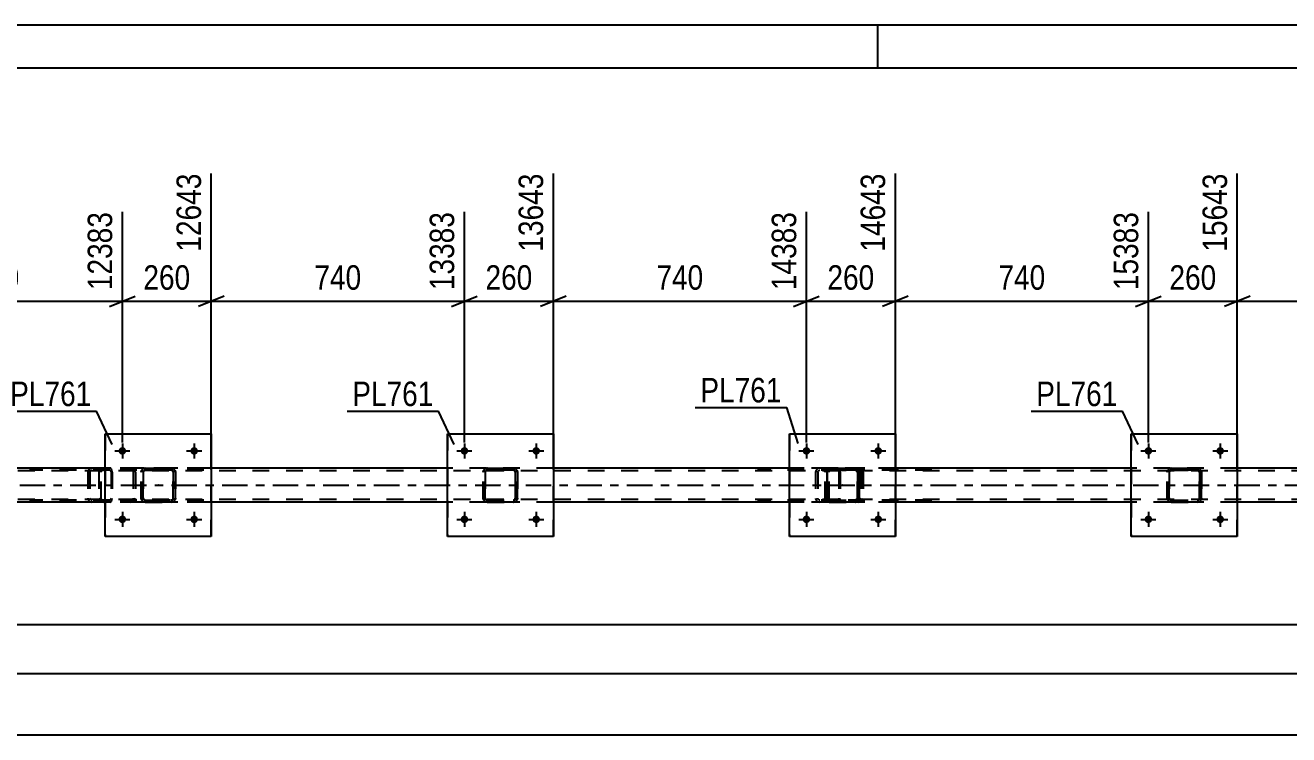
# Model space of a CAD drawing. Header units: millimetres. Extents: x 0 to 841, y 0 to 594.
# Drawn here: x 531.3 to 679.1, y 511.1 to 594 of the extents above; entities that cross this region are included whole.
import ezdxf

# ---------------------------------------------------------------- set-up
doc = ezdxf.new("R2010")
doc.units = ezdxf.units.MM
doc.linetypes.add('DXK_LINE_DOT2', pattern=[3.9198, 1.9599, -1.9599])
doc.linetypes.add('DXK_LINE_DOT3', pattern=[5.9187, 2.979, -0.9799, 0.9799, -0.9799])
doc.styles.add('Arial Narrow', font='ARIALN.TTF', dxfattribs={"height": 0.2})

# ---------------------------------------------------------------- blocks, each defined once
blk = doc.blocks.new('Unknown-318892383-1113')
at = {"color": 5, "linetype": 'Continuous'}
for p, q in [((841, 594), (0, 594)), ((631, 589), (631, 594)), ((836, 589), (5, 589))]:
    blk.add_line(p, q, dxfattribs=at)
blk = doc.blocks.new('Bolt-318892383-5893 - 5883')
at = {"linetype": 'Continuous'}
for points in [[(582.22, 536.25), (582.23, 536.34), (582.26, 536.43), (582.3, 536.51), (582.36, 536.58), (582.44, 536.63), (582.52, 536.67), (582.61, 536.69), (582.7, 536.69), (582.79, 536.67), (582.88, 536.63), (582.95, 536.58), (583.01, 536.51), (583.06, 536.43), (583.09, 536.34), (583.1, 536.25), (583.09, 536.16), (583.06, 536.07), (583.01, 535.99), (582.95, 535.92), (582.88, 535.87), (582.79, 535.83), (582.7, 535.81), (582.61, 535.81), (582.52, 535.83), (582.44, 535.87), (582.36, 535.92), (582.3, 535.99), (582.26, 536.07), (582.23, 536.16)], [(590.62, 536.25), (590.63, 536.34), (590.66, 536.43), (590.7, 536.51), (590.76, 536.58), (590.84, 536.63), (590.92, 536.67), (591.01, 536.69), (591.1, 536.69), (591.19, 536.67), (591.28, 536.63), (591.35, 536.58), (591.41, 536.51), (591.46, 536.43), (591.49, 536.34), (591.5, 536.25), (591.49, 536.16), (591.46, 536.07), (591.41, 535.99), (591.35, 535.92), (591.28, 535.87), (591.19, 535.83), (591.1, 535.81), (591.01, 535.81), (590.92, 535.83), (590.84, 535.87), (590.76, 535.92), (590.7, 535.99), (590.66, 536.07), (590.63, 536.16)]]:
    blk.add_hatch(color=1, dxfattribs=at).paths.add_polyline_path(points)
at = {"color": 1, "linetype": 'Continuous'}
for p, q in [((582.66, 537.13), (582.66, 535.37)), ((591.06, 537.13), (591.06, 535.37)), ((581.78, 536.25), (583.54, 536.25)), ((590.18, 536.25), (591.94, 536.25))]:
    blk.add_line(p, q, dxfattribs=at)
blk = doc.blocks.new('Bolt-318892383-5891 - 5883')
at = {"linetype": 'Continuous'}
for points in [[(542.21, 536.25), (542.22, 536.34), (542.25, 536.43), (542.3, 536.51), (542.36, 536.58), (542.43, 536.63), (542.52, 536.67), (542.61, 536.69), (542.7, 536.69), (542.79, 536.67), (542.87, 536.63), (542.95, 536.58), (543.01, 536.51), (543.05, 536.43), (543.08, 536.34), (543.09, 536.25), (543.08, 536.16), (543.05, 536.07), (543.01, 535.99), (542.95, 535.92), (542.87, 535.87), (542.79, 535.83), (542.7, 535.81), (542.61, 535.81), (542.52, 535.83), (542.43, 535.87), (542.36, 535.92), (542.3, 535.99), (542.25, 536.07), (542.22, 536.16)], [(550.61, 536.25), (550.62, 536.34), (550.65, 536.43), (550.7, 536.51), (550.76, 536.58), (550.83, 536.63), (550.92, 536.67), (551.01, 536.69), (551.1, 536.69), (551.19, 536.67), (551.27, 536.63), (551.35, 536.58), (551.41, 536.51), (551.45, 536.43), (551.48, 536.34), (551.49, 536.25), (551.48, 536.16), (551.45, 536.07), (551.41, 535.99), (551.35, 535.92), (551.27, 535.87), (551.19, 535.83), (551.1, 535.81), (551.01, 535.81), (550.92, 535.83), (550.83, 535.87), (550.76, 535.92), (550.7, 535.99), (550.65, 536.07), (550.62, 536.16)]]:
    blk.add_hatch(color=1, dxfattribs=at).paths.add_polyline_path(points)
at = {"color": 1, "linetype": 'Continuous'}
for p, q in [((542.65, 537.13), (542.65, 535.37)), ((551.05, 537.13), (551.05, 535.37)), ((541.77, 536.25), (543.53, 536.25)), ((550.17, 536.25), (551.93, 536.25))]:
    blk.add_line(p, q, dxfattribs=at)
blk = doc.blocks.new('Bolt-318892383-5892 - 5883')
at = {"linetype": 'Continuous'}
for points in [[(542.21, 544.25), (542.22, 544.34), (542.25, 544.43), (542.3, 544.51), (542.36, 544.58), (542.43, 544.63), (542.52, 544.67), (542.61, 544.69), (542.7, 544.69), (542.79, 544.67), (542.87, 544.63), (542.95, 544.58), (543.01, 544.51), (543.05, 544.43), (543.08, 544.34), (543.09, 544.25), (543.08, 544.16), (543.05, 544.07), (543.01, 543.99), (542.95, 543.92), (542.87, 543.87), (542.79, 543.83), (542.7, 543.81), (542.61, 543.81), (542.52, 543.83), (542.43, 543.87), (542.36, 543.92), (542.3, 543.99), (542.25, 544.07), (542.22, 544.16)], [(550.61, 544.25), (550.62, 544.34), (550.65, 544.43), (550.7, 544.51), (550.76, 544.58), (550.83, 544.63), (550.92, 544.67), (551.01, 544.69), (551.1, 544.69), (551.19, 544.67), (551.27, 544.63), (551.35, 544.58), (551.41, 544.51), (551.45, 544.43), (551.48, 544.34), (551.49, 544.25), (551.48, 544.16), (551.45, 544.07), (551.41, 543.99), (551.35, 543.92), (551.27, 543.87), (551.19, 543.83), (551.1, 543.81), (551.01, 543.81), (550.92, 543.83), (550.83, 543.87), (550.76, 543.92), (550.7, 543.99), (550.65, 544.07), (550.62, 544.16)]]:
    blk.add_hatch(color=1, dxfattribs=at).paths.add_polyline_path(points)
at = {"color": 1, "linetype": 'Continuous'}
for p, q in [((541.77, 544.25), (543.53, 544.25)), ((542.65, 545.13), (542.65, 543.37)), ((550.17, 544.25), (551.93, 544.25)), ((551.05, 545.13), (551.05, 543.37))]:
    blk.add_line(p, q, dxfattribs=at)
blk = doc.blocks.new('Bolt-318892383-5894 - 5883')
at = {"linetype": 'Continuous'}
for points in [[(582.22, 544.25), (582.23, 544.34), (582.26, 544.43), (582.3, 544.51), (582.36, 544.58), (582.44, 544.63), (582.52, 544.67), (582.61, 544.69), (582.7, 544.69), (582.79, 544.67), (582.88, 544.63), (582.95, 544.58), (583.01, 544.51), (583.06, 544.43), (583.09, 544.34), (583.1, 544.25), (583.09, 544.16), (583.06, 544.07), (583.01, 543.99), (582.95, 543.92), (582.88, 543.87), (582.79, 543.83), (582.7, 543.81), (582.61, 543.81), (582.52, 543.83), (582.44, 543.87), (582.36, 543.92), (582.3, 543.99), (582.26, 544.07), (582.23, 544.16)], [(590.62, 544.25), (590.63, 544.34), (590.66, 544.43), (590.7, 544.51), (590.76, 544.58), (590.84, 544.63), (590.92, 544.67), (591.01, 544.69), (591.1, 544.69), (591.19, 544.67), (591.28, 544.63), (591.35, 544.58), (591.41, 544.51), (591.46, 544.43), (591.49, 544.34), (591.5, 544.25), (591.49, 544.16), (591.46, 544.07), (591.41, 543.99), (591.35, 543.92), (591.28, 543.87), (591.19, 543.83), (591.1, 543.81), (591.01, 543.81), (590.92, 543.83), (590.84, 543.87), (590.76, 543.92), (590.7, 543.99), (590.66, 544.07), (590.63, 544.16)]]:
    blk.add_hatch(color=1, dxfattribs=at).paths.add_polyline_path(points)
at = {"color": 1, "linetype": 'Continuous'}
for p, q in [((581.78, 544.25), (583.54, 544.25)), ((582.66, 545.13), (582.66, 543.37)), ((590.18, 544.25), (591.94, 544.25)), ((591.06, 545.13), (591.06, 543.37))]:
    blk.add_line(p, q, dxfattribs=at)
blk = doc.blocks.new('Bolt-318892383-5895 - 5883')
at = {"linetype": 'Continuous'}
for points in [[(662.21, 536.25), (662.22, 536.34), (662.25, 536.43), (662.3, 536.51), (662.36, 536.58), (662.43, 536.63), (662.52, 536.67), (662.61, 536.69), (662.7, 536.69), (662.79, 536.67), (662.87, 536.63), (662.95, 536.58), (663.01, 536.51), (663.05, 536.43), (663.08, 536.34), (663.09, 536.25), (663.08, 536.16), (663.05, 536.07), (663.01, 535.99), (662.95, 535.92), (662.87, 535.87), (662.79, 535.83), (662.7, 535.81), (662.61, 535.81), (662.52, 535.83), (662.43, 535.87), (662.36, 535.92), (662.3, 535.99), (662.25, 536.07), (662.22, 536.16)], [(670.61, 536.25), (670.62, 536.34), (670.65, 536.43), (670.7, 536.51), (670.76, 536.58), (670.83, 536.63), (670.92, 536.67), (671.01, 536.69), (671.1, 536.69), (671.19, 536.67), (671.27, 536.63), (671.35, 536.58), (671.41, 536.51), (671.45, 536.43), (671.48, 536.34), (671.49, 536.25), (671.48, 536.16), (671.45, 536.07), (671.41, 535.99), (671.35, 535.92), (671.27, 535.87), (671.19, 535.83), (671.1, 535.81), (671.01, 535.81), (670.92, 535.83), (670.83, 535.87), (670.76, 535.92), (670.7, 535.99), (670.65, 536.07), (670.62, 536.16)]]:
    blk.add_hatch(color=1, dxfattribs=at).paths.add_polyline_path(points)
at = {"color": 1, "linetype": 'Continuous'}
for p, q in [((662.65, 537.13), (662.65, 535.37)), ((671.05, 537.13), (671.05, 535.37)), ((661.77, 536.25), (663.53, 536.25)), ((670.17, 536.25), (671.93, 536.25))]:
    blk.add_line(p, q, dxfattribs=at)
blk = doc.blocks.new('Bolt-318892383-5896 - 5883')
at = {"linetype": 'Continuous'}
for points in [[(662.21, 544.25), (662.22, 544.34), (662.25, 544.43), (662.3, 544.51), (662.36, 544.58), (662.43, 544.63), (662.52, 544.67), (662.61, 544.69), (662.7, 544.69), (662.79, 544.67), (662.87, 544.63), (662.95, 544.58), (663.01, 544.51), (663.05, 544.43), (663.08, 544.34), (663.09, 544.25), (663.08, 544.16), (663.05, 544.07), (663.01, 543.99), (662.95, 543.92), (662.87, 543.87), (662.79, 543.83), (662.7, 543.81), (662.61, 543.81), (662.52, 543.83), (662.43, 543.87), (662.36, 543.92), (662.3, 543.99), (662.25, 544.07), (662.22, 544.16)], [(670.61, 544.25), (670.62, 544.34), (670.65, 544.43), (670.7, 544.51), (670.76, 544.58), (670.83, 544.63), (670.92, 544.67), (671.01, 544.69), (671.1, 544.69), (671.19, 544.67), (671.27, 544.63), (671.35, 544.58), (671.41, 544.51), (671.45, 544.43), (671.48, 544.34), (671.49, 544.25), (671.48, 544.16), (671.45, 544.07), (671.41, 543.99), (671.35, 543.92), (671.27, 543.87), (671.19, 543.83), (671.1, 543.81), (671.01, 543.81), (670.92, 543.83), (670.83, 543.87), (670.76, 543.92), (670.7, 543.99), (670.65, 544.07), (670.62, 544.16)]]:
    blk.add_hatch(color=1, dxfattribs=at).paths.add_polyline_path(points)
at = {"color": 1, "linetype": 'Continuous'}
for p, q in [((661.77, 544.25), (663.53, 544.25)), ((662.65, 545.13), (662.65, 543.37)), ((670.17, 544.25), (671.93, 544.25)), ((671.05, 545.13), (671.05, 543.37))]:
    blk.add_line(p, q, dxfattribs=at)
blk = doc.blocks.new('Part-318892383-5904 - 5883')
at = {"color": 7, "linetype": 'DXK_LINE_DOT2'}
for p, q in [((624.85, 541.77), (624.89, 541.95)), ((624.85, 541.77), (624.86, 541.77)), ((624.85, 538.73), (624.85, 541.77)), ((624.89, 541.95), (624.86, 541.77)), ((624.86, 538.73), (624.86, 541.77)), ((625.11, 541.86), (625.09, 541.77)), ((625.1, 541.77), (625.09, 541.77)), ((625.09, 541.77), (625.09, 538.73)), ((625.1, 541.77), (625.12, 541.86)), ((625.1, 538.73), (625.1, 541.77)), ((625.16, 541.94), (625.11, 541.86)), ((625.12, 541.86), (625.17, 541.94)), ((625.15, 542.21), (625.33, 542.25)), ((625.34, 542.25), (625.15, 542.21)), ((625.24, 541.99), (625.16, 541.94)), ((625.17, 541.94), (625.25, 541.99)), ((625.33, 542.01), (625.24, 541.99)), ((625.25, 541.99), (625.34, 542.01)), ((625.34, 542.25), (625.33, 542.25)), ((625.33, 542.25), (628.37, 542.25)), ((625.33, 542.01), (625.34, 542.01)), ((628.37, 542.01), (625.33, 542.01)), ((625.34, 542.25), (628.38, 542.25)), ((625.34, 542.01), (628.38, 542.01)), ((628.37, 542.25), (628.38, 542.25)), ((628.37, 542.25), (628.56, 542.21)), ((628.38, 542.01), (628.37, 542.01)), ((628.46, 541.99), (628.37, 542.01)), ((628.56, 542.21), (628.38, 542.25)), ((628.38, 542.01), (628.47, 541.99)), ((628.46, 541.99), (628.47, 541.99)), ((628.54, 541.94), (628.46, 541.99)), ((628.47, 541.99), (628.55, 541.94)), ((628.59, 541.86), (628.54, 541.94)), ((628.55, 541.94), (628.6, 541.86)), ((628.61, 541.77), (628.59, 541.86)), ((628.6, 541.86), (628.62, 541.77)), ((628.62, 541.77), (628.61, 541.77)), ((628.61, 541.77), (628.61, 538.73)), ((628.62, 538.73), (628.62, 541.77)), ((628.82, 541.95), (628.85, 541.77)), ((628.86, 541.77), (628.82, 541.95)), ((628.86, 541.77), (628.85, 541.77)), ((628.85, 541.77), (628.85, 538.73)), ((628.86, 538.73), (628.86, 541.77)), ((624.86, 538.73), (624.85, 538.73)), ((624.89, 538.55), (624.85, 538.73)), ((624.86, 538.73), (624.89, 538.55)), ((625.09, 538.73), (625.1, 538.73)), ((625.09, 538.73), (625.11, 538.64)), ((625.12, 538.64), (625.1, 538.73)), ((625.11, 538.64), (625.16, 538.56)), ((625.17, 538.56), (625.12, 538.64)), ((625.15, 538.29), (625.15, 538.29)), ((625.33, 538.25), (625.15, 538.29)), ((625.15, 538.29), (625.34, 538.25)), ((625.16, 538.56), (625.24, 538.51)), ((625.25, 538.51), (625.17, 538.56)), ((625.24, 538.51), (625.33, 538.49)), ((625.34, 538.49), (625.25, 538.51)), ((625.34, 538.49), (625.33, 538.49)), ((625.33, 538.49), (628.37, 538.49)), ((625.34, 538.25), (625.33, 538.25)), ((625.33, 538.25), (628.37, 538.25)), ((625.34, 538.49), (628.38, 538.49)), ((625.34, 538.25), (628.38, 538.25)), ((628.37, 538.49), (628.46, 538.51)), ((628.37, 538.49), (628.38, 538.49)), ((628.56, 538.29), (628.37, 538.25)), ((628.37, 538.25), (628.38, 538.25)), ((628.47, 538.51), (628.38, 538.49)), ((628.38, 538.25), (628.56, 538.29)), ((628.46, 538.51), (628.54, 538.56)), ((628.55, 538.56), (628.47, 538.51)), ((628.54, 538.56), (628.59, 538.64)), ((628.6, 538.64), (628.55, 538.56)), ((628.59, 538.64), (628.61, 538.73)), ((628.62, 538.73), (628.6, 538.64)), ((628.61, 538.73), (628.62, 538.73)), ((628.85, 538.73), (628.82, 538.55)), ((628.82, 538.55), (628.86, 538.73)), ((628.85, 538.73), (628.86, 538.73))]:
    blk.add_line(p, q, dxfattribs=at)
at = {"color": 7, "linetype": 'DXK_LINE_DOT3'}
blk.add_line((626.86, 540.25), (626.85, 540.25), dxfattribs=at)
at = {"color": 7, "linetype": 'DXK_LINE_DOT2'}
for centre, start, end in [((625.33, 541.77), 112.5, 157.5), ((625.34, 541.77), 112.5, 157.5), ((628.37, 541.77), 22.5, 67.5), ((628.38, 541.77), 22.5, 67.5), ((625.33, 538.73), 202.5, 247.5), ((625.34, 538.73), 202.5, 247.5), ((628.37, 538.73), 292.5, 337.5), ((628.38, 538.73), 292.5, 337.5)]:
    blk.add_arc(centre, 0.48, start, end, dxfattribs=at)
blk = doc.blocks.new('Bolt-318892383-5905 - 5883')
at = {"linetype": 'Continuous'}
for points in [[(622.22, 536.25), (622.23, 536.34), (622.26, 536.43), (622.3, 536.51), (622.36, 536.58), (622.44, 536.63), (622.52, 536.67), (622.61, 536.69), (622.7, 536.69), (622.79, 536.67), (622.88, 536.63), (622.95, 536.58), (623.01, 536.51), (623.06, 536.43), (623.09, 536.34), (623.1, 536.25), (623.09, 536.16), (623.06, 536.07), (623.01, 535.99), (622.95, 535.92), (622.88, 535.87), (622.79, 535.83), (622.7, 535.81), (622.61, 535.81), (622.52, 535.83), (622.44, 535.87), (622.36, 535.92), (622.3, 535.99), (622.26, 536.07), (622.23, 536.16)], [(630.62, 536.25), (630.63, 536.34), (630.66, 536.43), (630.7, 536.51), (630.76, 536.58), (630.84, 536.63), (630.92, 536.67), (631.01, 536.69), (631.1, 536.69), (631.19, 536.67), (631.28, 536.63), (631.35, 536.58), (631.41, 536.51), (631.46, 536.43), (631.49, 536.34), (631.5, 536.25), (631.49, 536.16), (631.46, 536.07), (631.41, 535.99), (631.35, 535.92), (631.28, 535.87), (631.19, 535.83), (631.1, 535.81), (631.01, 535.81), (630.92, 535.83), (630.84, 535.87), (630.76, 535.92), (630.7, 535.99), (630.66, 536.07), (630.63, 536.16)]]:
    blk.add_hatch(color=1, dxfattribs=at).paths.add_polyline_path(points)
at = {"color": 1, "linetype": 'Continuous'}
for p, q in [((622.66, 537.13), (622.66, 535.37)), ((631.06, 537.13), (631.06, 535.37)), ((621.78, 536.25), (623.54, 536.25)), ((630.18, 536.25), (631.94, 536.25))]:
    blk.add_line(p, q, dxfattribs=at)
blk = doc.blocks.new('Bolt-318892383-5906 - 5883')
at = {"linetype": 'Continuous'}
for points in [[(622.22, 544.25), (622.23, 544.34), (622.26, 544.43), (622.3, 544.51), (622.36, 544.58), (622.44, 544.63), (622.52, 544.67), (622.61, 544.69), (622.7, 544.69), (622.79, 544.67), (622.88, 544.63), (622.95, 544.58), (623.01, 544.51), (623.06, 544.43), (623.09, 544.34), (623.1, 544.25), (623.09, 544.16), (623.06, 544.07), (623.01, 543.99), (622.95, 543.92), (622.88, 543.87), (622.79, 543.83), (622.7, 543.81), (622.61, 543.81), (622.52, 543.83), (622.44, 543.87), (622.36, 543.92), (622.3, 543.99), (622.26, 544.07), (622.23, 544.16)], [(630.62, 544.25), (630.63, 544.34), (630.66, 544.43), (630.7, 544.51), (630.76, 544.58), (630.84, 544.63), (630.92, 544.67), (631.01, 544.69), (631.1, 544.69), (631.19, 544.67), (631.28, 544.63), (631.35, 544.58), (631.41, 544.51), (631.46, 544.43), (631.49, 544.34), (631.5, 544.25), (631.49, 544.16), (631.46, 544.07), (631.41, 543.99), (631.35, 543.92), (631.28, 543.87), (631.19, 543.83), (631.1, 543.81), (631.01, 543.81), (630.92, 543.83), (630.84, 543.87), (630.76, 543.92), (630.7, 543.99), (630.66, 544.07), (630.63, 544.16)]]:
    blk.add_hatch(color=1, dxfattribs=at).paths.add_polyline_path(points)
at = {"color": 1, "linetype": 'Continuous'}
for p, q in [((621.78, 544.25), (623.54, 544.25)), ((622.66, 545.13), (622.66, 543.37)), ((630.18, 544.25), (631.94, 544.25)), ((631.06, 545.13), (631.06, 543.37))]:
    blk.add_line(p, q, dxfattribs=at)
blk = doc.blocks.new('Part-318892383-5981 - 5883')
at = {"color": 7, "linetype": 'DXK_LINE_DOT2'}
for p, q in [((625.08, 541.91), (625.05, 541.77)), ((625.05, 541.77), (625.05, 538.73)), ((625.09, 541.95), (625.08, 541.91)), ((625.31, 541.77), (625.32, 541.86)), ((625.31, 538.73), (625.31, 541.77)), ((625.32, 541.86), (625.38, 541.94)), ((625.56, 542.25), (625.37, 542.21)), ((625.38, 541.94), (625.46, 541.99)), ((625.46, 541.99), (625.56, 542.01)), ((637.34, 542.25), (625.56, 542.25)), ((637.34, 542.01), (625.56, 542.01)), ((628.99, 542.21), (628.8, 542.25)), ((628.8, 542.01), (628.89, 541.99)), ((628.89, 541.99), (628.98, 541.94)), ((628.98, 541.94), (629.03, 541.86)), ((629.03, 541.86), (629.05, 541.77)), ((629.05, 541.77), (629.05, 538.73)), ((629.28, 541.91), (629.27, 541.95)), ((629.31, 541.77), (629.28, 541.91)), ((629.31, 541.77), (629.31, 538.73)), ((625.05, 538.73), (625.09, 538.55)), ((625.32, 538.64), (625.31, 538.73)), ((625.38, 538.56), (625.32, 538.64)), ((625.37, 538.29), (625.56, 538.25)), ((625.46, 538.51), (625.38, 538.56)), ((625.56, 538.49), (625.46, 538.51)), ((637.34, 538.49), (625.56, 538.49)), ((637.34, 538.25), (625.56, 538.25)), ((628.89, 538.51), (628.8, 538.49)), ((628.8, 538.25), (628.99, 538.29)), ((628.98, 538.56), (628.89, 538.51)), ((629.03, 538.64), (628.98, 538.56)), ((629.05, 538.73), (629.03, 538.64)), ((629.27, 538.55), (629.31, 538.73))]:
    blk.add_line(p, q, dxfattribs=at)
for centre, start, end in [((625.54, 541.75), 110.7583, 155.68), ((628.82, 541.75), 24.32, 69.2417), ((625.54, 538.75), 204.32, 249.2417), ((628.82, 538.75), 290.7583, 335.68)]:
    blk.add_arc(centre, 0.496, start, end, dxfattribs=at)
blk = doc.blocks.new('Part-318892383-5941 - 5883')
at = {"color": 7, "linetype": 'DXK_LINE_DOT2'}
for p, q in [((767.59, 541.93), (92.66, 541.93)), ((553.05, 542.25), (540.65, 542.25)), ((593.06, 542.25), (580.66, 542.25)), ((633.06, 542.25), (620.66, 542.25)), ((673.05, 542.25), (660.65, 542.25)), ((767.59, 538.57), (92.66, 538.57)), ((553.05, 538.25), (540.65, 538.25)), ((593.06, 538.25), (580.66, 538.25)), ((633.06, 538.25), (620.66, 538.25)), ((673.05, 538.25), (660.65, 538.25))]:
    blk.add_line(p, q, dxfattribs=at)
at = {"color": 2, "linetype": 'Continuous'}
for p, q in [((540.65, 542.25), (513.06, 542.25)), ((580.66, 542.25), (553.05, 542.25)), ((620.66, 542.25), (593.06, 542.25)), ((660.65, 542.25), (633.06, 542.25)), ((700.65, 542.25), (673.05, 542.25)), ((540.65, 538.25), (513.06, 538.25)), ((580.66, 538.25), (553.05, 538.25)), ((620.66, 538.25), (593.06, 538.25)), ((660.65, 538.25), (633.06, 538.25)), ((700.65, 538.25), (673.05, 538.25))]:
    blk.add_line(p, q, dxfattribs=at)
at = {"color": 7, "linetype": 'DXK_LINE_DOT3'}
blk.add_line((92.66, 540.25), (767.59, 540.25), dxfattribs=at)
blk = doc.blocks.new('Part-318892383-5986 - 5883')
at = {"color": 7, "linetype": 'DXK_LINE_DOT2'}
for p, q in [((541.19, 542.25), (531.79, 542.25)), ((541.19, 542.01), (531.79, 542.01)), ((538.63, 541.91), (538.6, 541.77)), ((538.6, 541.77), (538.6, 538.73)), ((538.64, 541.95), (538.63, 541.91)), ((538.85, 541.77), (538.87, 541.86)), ((538.85, 541.77), (538.85, 538.73)), ((538.87, 541.86), (538.92, 541.94)), ((539.1, 542.25), (538.91, 542.21)), ((538.92, 541.94), (539, 541.99)), ((539, 541.99), (539.1, 542.01)), ((539.92, 542.01), (539.92, 542.25)), ((541.3, 542.21), (541.19, 542.25)), ((541.19, 542.01), (541.24, 541.99)), ((541.24, 541.99), (541.29, 541.94)), ((541.29, 541.94), (541.32, 541.86)), ((541.38, 542.11), (541.3, 542.21)), ((541.32, 541.86), (541.33, 541.77)), ((541.33, 541.77), (541.33, 538.73)), ((541.44, 541.95), (541.38, 542.11)), ((541.46, 541.77), (541.44, 541.95)), ((541.46, 541.77), (541.46, 538.73)), ((541.19, 538.49), (531.79, 538.49)), ((541.19, 538.25), (531.79, 538.25)), ((538.6, 538.73), (538.62, 538.64)), ((538.62, 538.64), (538.64, 538.55)), ((538.87, 538.64), (538.85, 538.73)), ((538.92, 538.56), (538.87, 538.64)), ((538.91, 538.29), (539.1, 538.25)), ((539, 538.51), (538.92, 538.56)), ((539.1, 538.49), (539, 538.51)), ((539.92, 538.25), (539.92, 538.49)), ((541.24, 538.51), (541.19, 538.49)), ((541.19, 538.25), (541.3, 538.29)), ((541.29, 538.56), (541.24, 538.51)), ((541.32, 538.64), (541.29, 538.56)), ((541.3, 538.29), (541.38, 538.39)), ((541.33, 538.73), (541.32, 538.64)), ((541.38, 538.39), (541.44, 538.55)), ((541.44, 538.55), (541.46, 538.73))]:
    blk.add_line(p, q, dxfattribs=at)
for centre, start, end in [((539.09, 541.75), 111.1941, 156.1506), ((539.09, 538.75), 203.8494, 248.8059)]:
    blk.add_arc(centre, 0.492, start, end, dxfattribs=at)
blk = doc.blocks.new('Part-318892383-6011 - 5883')
at = {"color": 7, "linetype": 'DXK_LINE_DOT2'}
for p, q in [((626.33, 542.25), (616.92, 542.25)), ((626.33, 542.01), (616.92, 542.01)), ((623.76, 541.91), (623.73, 541.77)), ((623.73, 541.77), (623.73, 538.73)), ((623.77, 541.95), (623.76, 541.91)), ((623.98, 541.77), (624, 541.86)), ((623.98, 541.77), (623.98, 538.73)), ((624, 541.86), (624.06, 541.94)), ((624.24, 542.25), (624.04, 542.21)), ((624.06, 541.94), (624.14, 541.99)), ((624.14, 541.99), (624.24, 542.01)), ((625.05, 542.25), (625.05, 542.01)), ((626.43, 542.21), (626.33, 542.25)), ((626.33, 542.01), (626.38, 541.99)), ((626.38, 541.99), (626.42, 541.94)), ((626.42, 541.94), (626.45, 541.86)), ((626.52, 542.11), (626.43, 542.21)), ((626.45, 541.86), (626.46, 541.77)), ((626.46, 541.77), (626.46, 538.73)), ((626.58, 541.95), (626.52, 542.11)), ((626.6, 541.77), (626.58, 541.95)), ((626.6, 541.77), (626.6, 538.73)), ((626.33, 538.49), (616.92, 538.49)), ((626.33, 538.25), (616.92, 538.25)), ((623.73, 538.73), (623.77, 538.55)), ((624, 538.64), (623.98, 538.73)), ((624.06, 538.56), (624, 538.64)), ((624.04, 538.29), (624.24, 538.25)), ((624.14, 538.51), (624.06, 538.56)), ((624.24, 538.49), (624.14, 538.51)), ((625.05, 538.25), (625.05, 538.49)), ((626.38, 538.51), (626.33, 538.49)), ((626.33, 538.25), (626.43, 538.29)), ((626.42, 538.56), (626.38, 538.51)), ((626.45, 538.64), (626.42, 538.56)), ((626.43, 538.29), (626.52, 538.39)), ((626.46, 538.73), (626.45, 538.64)), ((626.52, 538.39), (626.58, 538.55)), ((626.58, 538.55), (626.6, 538.73))]:
    blk.add_line(p, q, dxfattribs=at)
for centre, start, end in [((624.22, 541.75), 111.1941, 156.1506), ((624.22, 538.75), 203.8494, 248.8059)]:
    blk.add_arc(centre, 0.492, start, end, dxfattribs=at)
blk = doc.blocks.new('Part-318892383-6042 - 5883')
at = {"color": 2, "linetype": 'Continuous'}
for p, q in [((660.65, 534.25), (660.65, 546.25)), ((660.65, 546.25), (660.65, 546.25)), ((660.65, 546.25), (673.05, 546.25)), ((673.05, 546.25), (673.05, 534.25)), ((660.65, 534.25), (660.65, 534.25)), ((673.05, 534.25), (660.65, 534.25))]:
    blk.add_line(p, q, dxfattribs=at)
at = {"color": 7, "linetype": 'DXK_LINE_DOT2'}
for p, q in [((660.65, 546.25), (660.65, 534.25)), ((660.65, 546.25), (660.65, 546.25)), ((673.05, 534.25), (673.05, 546.25)), ((660.65, 534.25), (660.65, 534.25))]:
    blk.add_line(p, q, dxfattribs=at)
blk = doc.blocks.new('Part-318892383-6043 - 5883')
at = {"color": 7, "linetype": 'DXK_LINE_DOT2'}
for p, q in [((664.85, 541.77), (664.88, 541.95)), ((664.89, 541.95), (664.85, 541.77)), ((664.85, 538.73), (664.85, 541.77)), ((664.85, 541.77), (664.85, 541.77)), ((664.85, 538.73), (664.85, 541.77)), ((665.09, 541.77), (665.11, 541.86)), ((665.11, 541.86), (665.09, 541.77)), ((665.09, 538.73), (665.09, 541.77)), ((665.09, 541.77), (665.09, 541.77)), ((665.09, 541.77), (665.09, 538.73)), ((665.11, 541.86), (665.16, 541.94)), ((665.16, 541.94), (665.11, 541.86)), ((665.14, 542.21), (665.33, 542.25)), ((665.33, 542.25), (665.15, 542.21)), ((665.16, 541.94), (665.24, 541.99)), ((665.24, 541.99), (665.16, 541.94)), ((665.24, 541.99), (665.33, 542.01)), ((665.33, 542.01), (665.24, 541.99)), ((665.33, 542.25), (668.37, 542.25)), ((665.33, 542.25), (665.33, 542.25)), ((665.33, 542.25), (668.37, 542.25)), ((665.33, 542.01), (668.37, 542.01)), ((665.33, 542.01), (665.33, 542.01)), ((668.37, 542.01), (665.33, 542.01)), ((668.37, 542.25), (668.37, 542.25)), ((668.37, 542.25), (668.55, 542.21)), ((668.56, 542.21), (668.37, 542.25)), ((668.37, 542.01), (668.37, 542.01)), ((668.37, 542.01), (668.46, 541.99)), ((668.46, 541.99), (668.37, 542.01)), ((668.46, 541.99), (668.46, 541.99)), ((668.46, 541.99), (668.54, 541.94)), ((668.54, 541.94), (668.46, 541.99)), ((668.54, 541.94), (668.59, 541.86)), ((668.59, 541.86), (668.54, 541.94)), ((668.59, 541.86), (668.61, 541.77)), ((668.61, 541.77), (668.59, 541.86)), ((668.61, 538.73), (668.61, 541.77)), ((668.61, 541.77), (668.61, 541.77)), ((668.61, 541.77), (668.61, 538.73)), ((668.81, 541.95), (668.85, 541.77)), ((668.85, 541.77), (668.82, 541.95)), ((668.85, 538.73), (668.85, 541.77)), ((668.85, 541.77), (668.85, 541.77)), ((668.85, 541.77), (668.85, 538.73)), ((664.85, 538.73), (664.85, 538.73)), ((664.88, 538.55), (664.85, 538.73)), ((664.85, 538.73), (664.89, 538.55)), ((665.09, 538.73), (665.09, 538.73)), ((665.11, 538.64), (665.09, 538.73)), ((665.09, 538.73), (665.11, 538.64)), ((665.16, 538.56), (665.11, 538.64)), ((665.11, 538.64), (665.16, 538.56)), ((665.14, 538.29), (665.15, 538.29)), ((665.33, 538.25), (665.14, 538.29)), ((665.15, 538.29), (665.33, 538.25)), ((665.24, 538.51), (665.16, 538.56)), ((665.16, 538.56), (665.24, 538.51)), ((665.33, 538.49), (665.24, 538.51)), ((665.24, 538.51), (665.33, 538.49)), ((665.33, 538.49), (668.37, 538.49)), ((665.33, 538.49), (665.33, 538.49)), ((665.33, 538.49), (668.37, 538.49)), ((665.33, 538.25), (668.37, 538.25)), ((665.33, 538.25), (665.33, 538.25)), ((665.33, 538.25), (668.37, 538.25)), ((668.46, 538.51), (668.37, 538.49)), ((668.37, 538.49), (668.46, 538.51)), ((668.37, 538.49), (668.37, 538.49)), ((668.55, 538.29), (668.37, 538.25)), ((668.37, 538.25), (668.56, 538.29)), ((668.37, 538.25), (668.37, 538.25)), ((668.54, 538.56), (668.46, 538.51)), ((668.46, 538.51), (668.54, 538.56)), ((668.59, 538.64), (668.54, 538.56)), ((668.54, 538.56), (668.59, 538.64)), ((668.61, 538.73), (668.59, 538.64)), ((668.59, 538.64), (668.61, 538.73)), ((668.61, 538.73), (668.61, 538.73)), ((668.85, 538.73), (668.81, 538.55)), ((668.82, 538.55), (668.85, 538.73)), ((668.85, 538.73), (668.85, 538.73))]:
    blk.add_line(p, q, dxfattribs=at)
at = {"color": 7, "linetype": 'DXK_LINE_DOT3'}
blk.add_line((666.85, 540.25), (666.84, 540.25), dxfattribs=at)
at = {"color": 7, "linetype": 'DXK_LINE_DOT2'}
for centre, start, end in [((665.33, 541.77), 112.5, 157.5), ((665.33, 541.77), 112.5, 157.5), ((668.37, 541.77), 22.5, 67.5), ((668.37, 541.77), 22.5, 67.5), ((665.33, 538.73), 202.5, 247.5), ((665.33, 538.73), 202.5, 247.5), ((668.37, 538.73), 292.5, 337.5), ((668.37, 538.73), 292.5, 337.5)]:
    blk.add_arc(centre, 0.48, start, end, dxfattribs=at)
blk = doc.blocks.new('Part-318892383-6048 - 5883')
at = {"color": 2, "linetype": 'Continuous'}
for p, q in [((620.66, 534.25), (620.66, 546.25)), ((620.66, 546.25), (620.66, 546.25)), ((620.66, 546.25), (633.06, 546.25)), ((633.06, 546.25), (633.06, 534.25)), ((620.66, 534.25), (620.66, 534.25)), ((633.06, 534.25), (620.66, 534.25))]:
    blk.add_line(p, q, dxfattribs=at)
at = {"color": 7, "linetype": 'DXK_LINE_DOT2'}
for p, q in [((620.66, 546.25), (620.66, 534.25)), ((620.66, 546.25), (620.66, 546.25)), ((633.06, 534.25), (633.06, 546.25)), ((620.66, 534.25), (620.66, 534.25))]:
    blk.add_line(p, q, dxfattribs=at)
blk = doc.blocks.new('Part-318892383-6094 - 5883')
at = {"color": 7, "linetype": 'DXK_LINE_DOT2'}
for p, q in [((544.85, 541.77), (544.88, 541.95)), ((544.89, 541.95), (544.85, 541.77)), ((544.85, 538.73), (544.85, 541.77)), ((544.85, 541.77), (544.85, 541.77)), ((544.85, 538.73), (544.85, 541.77)), ((545.09, 541.77), (545.11, 541.86)), ((545.11, 541.86), (545.09, 541.77)), ((545.09, 538.73), (545.09, 541.77)), ((545.09, 541.77), (545.09, 541.77)), ((545.09, 541.77), (545.09, 538.73)), ((545.11, 541.86), (545.16, 541.94)), ((545.16, 541.94), (545.11, 541.86)), ((545.14, 542.21), (545.33, 542.25)), ((545.33, 542.25), (545.15, 542.21)), ((545.16, 541.94), (545.24, 541.99)), ((545.24, 541.99), (545.16, 541.94)), ((545.24, 541.99), (545.33, 542.01)), ((545.33, 542.01), (545.24, 541.99)), ((545.33, 542.25), (548.37, 542.25)), ((545.33, 542.25), (545.33, 542.25)), ((545.33, 542.25), (548.37, 542.25)), ((545.33, 542.01), (548.37, 542.01)), ((545.33, 542.01), (545.33, 542.01)), ((548.37, 542.01), (545.33, 542.01)), ((548.37, 542.25), (548.37, 542.25)), ((548.37, 542.25), (548.55, 542.21)), ((548.56, 542.21), (548.37, 542.25)), ((548.37, 542.01), (548.37, 542.01)), ((548.37, 542.01), (548.46, 541.99)), ((548.46, 541.99), (548.37, 542.01)), ((548.46, 541.99), (548.46, 541.99)), ((548.46, 541.99), (548.54, 541.94)), ((548.54, 541.94), (548.46, 541.99)), ((548.54, 541.94), (548.59, 541.86)), ((548.59, 541.86), (548.54, 541.94)), ((548.59, 541.86), (548.61, 541.77)), ((548.61, 541.77), (548.59, 541.86)), ((548.61, 538.73), (548.61, 541.77)), ((548.61, 541.77), (548.61, 541.77)), ((548.61, 541.77), (548.61, 538.73)), ((548.81, 541.95), (548.85, 541.77)), ((548.85, 541.77), (548.82, 541.95)), ((548.85, 538.73), (548.85, 541.77)), ((548.85, 541.77), (548.85, 541.77)), ((548.85, 541.77), (548.85, 538.73)), ((544.85, 538.73), (544.85, 538.73)), ((544.88, 538.55), (544.85, 538.73)), ((544.85, 538.73), (544.89, 538.55)), ((545.09, 538.73), (545.09, 538.73)), ((545.11, 538.64), (545.09, 538.73)), ((545.09, 538.73), (545.11, 538.64)), ((545.16, 538.56), (545.11, 538.64)), ((545.11, 538.64), (545.16, 538.56)), ((545.14, 538.29), (545.15, 538.29)), ((545.33, 538.25), (545.14, 538.29)), ((545.15, 538.29), (545.33, 538.25)), ((545.24, 538.51), (545.16, 538.56)), ((545.16, 538.56), (545.24, 538.51)), ((545.33, 538.49), (545.24, 538.51)), ((545.24, 538.51), (545.33, 538.49)), ((545.33, 538.49), (548.37, 538.49)), ((545.33, 538.49), (545.33, 538.49)), ((545.33, 538.49), (548.37, 538.49)), ((545.33, 538.25), (548.37, 538.25)), ((545.33, 538.25), (545.33, 538.25)), ((545.33, 538.25), (548.37, 538.25)), ((548.46, 538.51), (548.37, 538.49)), ((548.37, 538.49), (548.46, 538.51)), ((548.37, 538.49), (548.37, 538.49)), ((548.55, 538.29), (548.37, 538.25)), ((548.37, 538.25), (548.56, 538.29)), ((548.37, 538.25), (548.37, 538.25)), ((548.54, 538.56), (548.46, 538.51)), ((548.46, 538.51), (548.54, 538.56)), ((548.59, 538.64), (548.54, 538.56)), ((548.54, 538.56), (548.59, 538.64)), ((548.61, 538.73), (548.59, 538.64)), ((548.59, 538.64), (548.61, 538.73)), ((548.61, 538.73), (548.61, 538.73)), ((548.85, 538.73), (548.81, 538.55)), ((548.82, 538.55), (548.85, 538.73)), ((548.85, 538.73), (548.85, 538.73))]:
    blk.add_line(p, q, dxfattribs=at)
at = {"color": 7, "linetype": 'DXK_LINE_DOT3'}
blk.add_line((546.86, 540.25), (546.84, 540.25), dxfattribs=at)
at = {"color": 7, "linetype": 'DXK_LINE_DOT2'}
for centre, start, end in [((545.33, 541.77), 112.5, 157.5), ((545.33, 541.77), 112.5, 157.5), ((548.37, 541.77), 22.5, 67.5), ((548.37, 541.77), 22.5, 67.5), ((545.33, 538.73), 202.5, 247.5), ((545.33, 538.73), 202.5, 247.5), ((548.37, 538.73), 292.5, 337.5), ((548.37, 538.73), 292.5, 337.5)]:
    blk.add_arc(centre, 0.48, start, end, dxfattribs=at)
blk = doc.blocks.new('Part-318892383-6099 - 5883')
at = {"color": 2, "linetype": 'Continuous'}
for p, q in [((540.65, 534.25), (540.65, 546.25)), ((540.65, 546.25), (540.65, 546.25)), ((540.65, 546.25), (553.05, 546.25)), ((553.05, 546.25), (553.05, 534.25)), ((540.65, 534.25), (540.65, 534.25)), ((553.05, 534.25), (540.65, 534.25))]:
    blk.add_line(p, q, dxfattribs=at)
at = {"color": 7, "linetype": 'DXK_LINE_DOT2'}
for p, q in [((540.65, 546.25), (540.65, 534.25)), ((540.65, 546.25), (540.65, 546.25)), ((553.05, 534.25), (553.05, 546.25)), ((540.65, 534.25), (540.65, 534.25))]:
    blk.add_line(p, q, dxfattribs=at)
blk = doc.blocks.new('Part-318892383-6100 - 5883')
at = {"color": 7, "linetype": 'DXK_LINE_DOT2'}
for p, q in [((584.85, 541.77), (584.89, 541.95)), ((584.85, 541.77), (584.86, 541.77)), ((584.85, 538.73), (584.85, 541.77)), ((584.89, 541.95), (584.86, 541.77)), ((584.86, 538.73), (584.86, 541.77)), ((585.11, 541.86), (585.09, 541.77)), ((585.1, 541.77), (585.09, 541.77)), ((585.09, 541.77), (585.09, 538.73)), ((585.1, 541.77), (585.12, 541.86)), ((585.1, 538.73), (585.1, 541.77)), ((585.16, 541.94), (585.11, 541.86)), ((585.12, 541.86), (585.17, 541.94)), ((585.15, 542.21), (585.33, 542.25)), ((585.34, 542.25), (585.15, 542.21)), ((585.24, 541.99), (585.16, 541.94)), ((585.17, 541.94), (585.25, 541.99)), ((585.33, 542.01), (585.24, 541.99)), ((585.25, 541.99), (585.34, 542.01)), ((585.34, 542.25), (585.33, 542.25)), ((585.33, 542.25), (588.37, 542.25)), ((585.33, 542.01), (585.34, 542.01)), ((588.37, 542.01), (585.33, 542.01)), ((585.34, 542.25), (588.38, 542.25)), ((585.34, 542.01), (588.38, 542.01)), ((588.37, 542.25), (588.38, 542.25)), ((588.37, 542.25), (588.56, 542.21)), ((588.38, 542.01), (588.37, 542.01)), ((588.46, 541.99), (588.37, 542.01)), ((588.56, 542.21), (588.38, 542.25)), ((588.38, 542.01), (588.47, 541.99)), ((588.46, 541.99), (588.47, 541.99)), ((588.54, 541.94), (588.46, 541.99)), ((588.47, 541.99), (588.55, 541.94)), ((588.59, 541.86), (588.54, 541.94)), ((588.55, 541.94), (588.6, 541.86)), ((588.61, 541.77), (588.59, 541.86)), ((588.6, 541.86), (588.62, 541.77)), ((588.62, 541.77), (588.61, 541.77)), ((588.61, 541.77), (588.61, 538.73)), ((588.62, 538.73), (588.62, 541.77)), ((588.82, 541.95), (588.85, 541.77)), ((588.86, 541.77), (588.82, 541.95)), ((588.86, 541.77), (588.85, 541.77)), ((588.85, 541.77), (588.85, 538.73)), ((588.86, 538.73), (588.86, 541.77)), ((584.86, 538.73), (584.85, 538.73)), ((584.89, 538.55), (584.85, 538.73)), ((584.86, 538.73), (584.89, 538.55)), ((585.09, 538.73), (585.1, 538.73)), ((585.09, 538.73), (585.11, 538.64)), ((585.12, 538.64), (585.1, 538.73)), ((585.11, 538.64), (585.16, 538.56)), ((585.17, 538.56), (585.12, 538.64)), ((585.15, 538.29), (585.15, 538.29)), ((585.33, 538.25), (585.15, 538.29)), ((585.15, 538.29), (585.34, 538.25)), ((585.16, 538.56), (585.24, 538.51)), ((585.25, 538.51), (585.17, 538.56)), ((585.24, 538.51), (585.33, 538.49)), ((585.34, 538.49), (585.25, 538.51)), ((585.34, 538.49), (585.33, 538.49)), ((585.33, 538.49), (588.37, 538.49)), ((585.34, 538.25), (585.33, 538.25)), ((585.33, 538.25), (588.37, 538.25)), ((585.34, 538.49), (588.38, 538.49)), ((585.34, 538.25), (588.38, 538.25)), ((588.37, 538.49), (588.46, 538.51)), ((588.37, 538.49), (588.38, 538.49)), ((588.56, 538.29), (588.37, 538.25)), ((588.37, 538.25), (588.38, 538.25)), ((588.47, 538.51), (588.38, 538.49)), ((588.38, 538.25), (588.56, 538.29)), ((588.46, 538.51), (588.54, 538.56)), ((588.55, 538.56), (588.47, 538.51)), ((588.54, 538.56), (588.59, 538.64)), ((588.6, 538.64), (588.55, 538.56)), ((588.59, 538.64), (588.61, 538.73)), ((588.62, 538.73), (588.6, 538.64)), ((588.61, 538.73), (588.62, 538.73)), ((588.85, 538.73), (588.82, 538.55)), ((588.82, 538.55), (588.86, 538.73)), ((588.85, 538.73), (588.86, 538.73))]:
    blk.add_line(p, q, dxfattribs=at)
at = {"color": 7, "linetype": 'DXK_LINE_DOT3'}
blk.add_line((586.86, 540.25), (586.85, 540.25), dxfattribs=at)
at = {"color": 7, "linetype": 'DXK_LINE_DOT2'}
for centre, start, end in [((585.33, 541.77), 112.5, 157.5), ((585.34, 541.77), 112.5, 157.5), ((588.37, 541.77), 22.5, 67.5), ((588.38, 541.77), 22.5, 67.5), ((585.33, 538.73), 202.5, 247.5), ((585.34, 538.73), 202.5, 247.5), ((588.37, 538.73), 292.5, 337.5), ((588.38, 538.73), 292.5, 337.5)]:
    blk.add_arc(centre, 0.48, start, end, dxfattribs=at)
blk = doc.blocks.new('Part-318892383-6105 - 5883')
at = {"color": 2, "linetype": 'Continuous'}
for p, q in [((580.66, 534.25), (580.66, 546.25)), ((580.66, 546.25), (580.66, 546.25)), ((580.66, 546.25), (593.06, 546.25)), ((593.06, 546.25), (593.06, 534.25)), ((580.66, 534.25), (580.66, 534.25)), ((593.06, 534.25), (580.66, 534.25))]:
    blk.add_line(p, q, dxfattribs=at)
at = {"color": 7, "linetype": 'DXK_LINE_DOT2'}
for p, q in [((580.66, 546.25), (580.66, 534.25)), ((580.66, 546.25), (580.66, 546.25)), ((593.06, 534.25), (593.06, 546.25)), ((580.66, 534.25), (580.66, 534.25))]:
    blk.add_line(p, q, dxfattribs=at)
blk = doc.blocks.new('Part-318892383-6111 - 5883')
at = {"color": 7, "linetype": 'DXK_LINE_DOT2'}
for p, q in [((539.94, 541.91), (539.92, 541.77)), ((539.92, 541.77), (539.92, 538.73)), ((539.95, 541.95), (539.94, 541.91)), ((540.17, 541.77), (540.19, 541.86)), ((540.17, 538.73), (540.17, 541.77)), ((540.19, 541.86), (540.25, 541.94)), ((540.43, 542.25), (540.23, 542.21)), ((540.25, 541.94), (540.33, 541.99)), ((540.33, 541.99), (540.43, 542.01)), ((552.2, 542.25), (540.43, 542.25)), ((552.2, 542.01), (540.43, 542.01)), ((543.86, 542.21), (543.66, 542.25)), ((543.66, 542.01), (543.76, 541.99)), ((543.76, 541.99), (543.84, 541.94)), ((543.84, 541.94), (543.9, 541.86)), ((543.9, 541.86), (543.92, 541.77)), ((543.92, 541.77), (543.92, 538.73)), ((544.14, 541.91), (544.13, 541.95)), ((544.17, 541.77), (544.14, 541.91)), ((544.17, 541.77), (544.17, 538.73)), ((539.92, 538.73), (539.93, 538.64)), ((539.93, 538.64), (539.95, 538.55)), ((540.19, 538.64), (540.17, 538.73)), ((540.25, 538.56), (540.19, 538.64)), ((540.23, 538.29), (540.43, 538.25)), ((540.33, 538.51), (540.25, 538.56)), ((540.43, 538.49), (540.33, 538.51)), ((552.2, 538.49), (540.43, 538.49)), ((552.2, 538.25), (540.43, 538.25)), ((543.76, 538.51), (543.66, 538.49)), ((543.66, 538.25), (543.86, 538.29)), ((543.84, 538.56), (543.76, 538.51)), ((543.9, 538.64), (543.84, 538.56)), ((543.92, 538.73), (543.9, 538.64)), ((544.13, 538.55), (544.17, 538.73))]:
    blk.add_line(p, q, dxfattribs=at)
for centre, start, end in [((540.41, 541.75), 110.7583, 155.68), ((543.68, 541.75), 24.32, 69.2417), ((540.41, 538.75), 204.32, 249.2417), ((543.68, 538.75), 290.7583, 335.68)]:
    blk.add_arc(centre, 0.496, start, end, dxfattribs=at)
blk = doc.blocks.new('StraightDimension-318892383-13728 - 5883')
at = {"color": 7, "linetype": 'Continuous'}
for p, q in [((553.05, 543.25), (553.05, 576.68)), ((582.66, 545.25), (582.66, 572.18)), ((554.55, 562.34), (551.55, 561.14)), ((553.05, 561.74), (582.66, 561.74)), ((581.16, 561.14), (584.16, 562.34))]:
    blk.add_line(p, q, dxfattribs=at)
at = {"color": 0}
blk.add_wipeout([(571.2, 562.49), (571.2, 566.69), (564.51, 566.69), (564.51, 562.49)], dxfattribs=at)
at = {"color": 3, "style": 'Arial Narrow'}
blk.add_text('740', height=2.863, dxfattribs=at).set_placement((565.11, 563.09))
at = {"color": 0, "linetype": 'Continuous'}
blk.add_wipeout([(582.06, 572.78), (577.86, 572.78), (577.86, 562.44), (582.06, 562.44)], dxfattribs=at)
at = {"color": 3, "linetype": 'Continuous', "style": 'Arial Narrow'}
blk.add_text('13383', height=2.863, rotation=90.0002, dxfattribs=at).set_placement((581.46, 563.04))
blk = doc.blocks.new('StraightDimension-318892383-13730 - 5883')
at = {"color": 7, "linetype": 'Continuous'}
for p, q in [((513.06, 543.25), (513.06, 576.68)), ((542.66, 545.25), (542.66, 572.18)), ((514.56, 562.34), (511.56, 561.14)), ((513.06, 561.74), (542.66, 561.74)), ((541.16, 561.14), (544.16, 562.34))]:
    blk.add_line(p, q, dxfattribs=at)
at = {"color": 0}
blk.add_wipeout([(531.2, 562.49), (531.2, 566.69), (524.52, 566.69), (524.52, 562.49)], dxfattribs=at)
at = {"color": 3, "style": 'Arial Narrow'}
blk.add_text('740', height=2.863, dxfattribs=at).set_placement((525.12, 563.09))
at = {"color": 0, "linetype": 'Continuous'}
blk.add_wipeout([(542.06, 572.78), (537.86, 572.78), (537.86, 562.44), (542.06, 562.44)], dxfattribs=at)
at = {"color": 3, "linetype": 'Continuous', "style": 'Arial Narrow'}
blk.add_text('12383', height=2.863, rotation=90.0002, dxfattribs=at).set_placement((541.46, 563.04))
blk = doc.blocks.new('StraightDimension-318892383-6651 - 5883')
at = {"color": 7, "linetype": 'Continuous'}
blk.add_line((58.83, 518.23), (767.59, 518.23), dxfattribs=at)
blk = doc.blocks.new('StraightDimension-318892383-6745 - 5883')
at = {"color": 7, "linetype": 'Continuous'}
blk.add_line((58.19, 511.08), (768.23, 511.08), dxfattribs=at)
blk = doc.blocks.new('StraightDimension-318892383-13070 - 5883')
at = {"color": 7, "linetype": 'Continuous'}
blk.add_line((58.83, 523.96), (713.11, 523.96), dxfattribs=at)
blk = doc.blocks.new('StraightDimension-318892383-13722 - 5883')
at = {"color": 7, "linetype": 'Continuous'}
for p, q in [((673.05, 543.25), (673.05, 576.68)), ((702.65, 545.25), (702.65, 572.18)), ((674.55, 562.34), (671.55, 561.14)), ((673.05, 561.74), (702.65, 561.74)), ((701.15, 561.14), (704.15, 562.34))]:
    blk.add_line(p, q, dxfattribs=at)
at = {"color": 0}
blk.add_wipeout([(691.2, 562.49), (691.2, 566.69), (684.51, 566.69), (684.51, 562.49)], dxfattribs=at)
at = {"color": 3, "style": 'Arial Narrow'}
blk.add_text('740', height=2.863, dxfattribs=at).set_placement((685.11, 563.09))
at = {"color": 0, "linetype": 'Continuous'}
blk.add_wipeout([(702.05, 572.78), (697.85, 572.78), (697.85, 562.44), (702.05, 562.44)], dxfattribs=at)
at = {"color": 3, "linetype": 'Continuous', "style": 'Arial Narrow'}
blk.add_text('16383', height=2.863, rotation=90.0002, dxfattribs=at).set_placement((701.45, 563.04))
blk = doc.blocks.new('StraightDimension-318892383-13723 - 5883')
at = {"color": 7, "linetype": 'Continuous'}
for p, q in [((673.05, 543.25), (673.05, 576.68)), ((662.66, 545.25), (662.66, 572.18)), ((661.16, 561.14), (664.16, 562.34)), ((662.66, 561.74), (673.05, 561.74)), ((674.55, 562.34), (671.55, 561.14))]:
    blk.add_line(p, q, dxfattribs=at)
at = {"color": 0}
blk.add_wipeout([(671.2, 562.49), (671.2, 566.69), (664.51, 566.69), (664.51, 562.49)], dxfattribs=at)
at = {"color": 3, "style": 'Arial Narrow'}
blk.add_text('260', height=2.863, dxfattribs=at).set_placement((665.11, 563.09))
at = {"color": 0, "linetype": 'Continuous'}
blk.add_wipeout([(672.45, 577.28), (668.25, 577.28), (668.25, 566.94), (672.45, 566.94)], dxfattribs=at)
at = {"color": 3, "linetype": 'Continuous', "style": 'Arial Narrow'}
blk.add_text('15643', height=2.863, rotation=90.0002, dxfattribs=at).set_placement((671.85, 567.54))
blk = doc.blocks.new('StraightDimension-318892383-13724 - 5883')
at = {"color": 7, "linetype": 'Continuous'}
for p, q in [((633.06, 543.25), (633.06, 576.68)), ((662.66, 545.25), (662.66, 572.18)), ((634.56, 562.34), (631.56, 561.14)), ((633.06, 561.74), (662.66, 561.74)), ((661.16, 561.14), (664.16, 562.34))]:
    blk.add_line(p, q, dxfattribs=at)
at = {"color": 0}
blk.add_wipeout([(651.2, 562.49), (651.2, 566.69), (644.51, 566.69), (644.51, 562.49)], dxfattribs=at)
at = {"color": 3, "style": 'Arial Narrow'}
blk.add_text('740', height=2.863, dxfattribs=at).set_placement((645.11, 563.09))
at = {"color": 0, "linetype": 'Continuous'}
blk.add_wipeout([(662.06, 572.78), (657.86, 572.78), (657.86, 562.44), (662.06, 562.44)], dxfattribs=at)
at = {"color": 3, "linetype": 'Continuous', "style": 'Arial Narrow'}
blk.add_text('15383', height=2.863, rotation=90.0002, dxfattribs=at).set_placement((661.46, 563.04))
blk = doc.blocks.new('StraightDimension-318892383-13725 - 5883')
at = {"color": 7, "linetype": 'Continuous'}
for p, q in [((633.06, 543.25), (633.06, 576.68)), ((622.66, 545.25), (622.66, 572.18)), ((621.16, 561.14), (624.16, 562.34)), ((622.66, 561.74), (633.06, 561.74)), ((634.56, 562.34), (631.56, 561.14))]:
    blk.add_line(p, q, dxfattribs=at)
at = {"color": 0}
blk.add_wipeout([(631.2, 562.49), (631.2, 566.69), (624.51, 566.69), (624.51, 562.49)], dxfattribs=at)
at = {"color": 3, "style": 'Arial Narrow'}
blk.add_text('260', height=2.863, dxfattribs=at).set_placement((625.11, 563.09))
at = {"color": 0, "linetype": 'Continuous'}
blk.add_wipeout([(632.46, 577.28), (628.26, 577.28), (628.26, 566.94), (632.46, 566.94)], dxfattribs=at)
at = {"color": 3, "linetype": 'Continuous', "style": 'Arial Narrow'}
blk.add_text('14643', height=2.863, rotation=90.0002, dxfattribs=at).set_placement((631.86, 567.54))
blk = doc.blocks.new('StraightDimension-318892383-13726 - 5883')
at = {"color": 7, "linetype": 'Continuous'}
for p, q in [((593.06, 543.25), (593.06, 576.68)), ((622.66, 545.25), (622.66, 572.18)), ((594.56, 562.34), (591.56, 561.14)), ((593.06, 561.74), (622.66, 561.74)), ((621.16, 561.14), (624.16, 562.34))]:
    blk.add_line(p, q, dxfattribs=at)
at = {"color": 0}
blk.add_wipeout([(611.2, 562.49), (611.2, 566.69), (604.51, 566.69), (604.51, 562.49)], dxfattribs=at)
at = {"color": 3, "style": 'Arial Narrow'}
blk.add_text('740', height=2.863, dxfattribs=at).set_placement((605.11, 563.09))
at = {"color": 0, "linetype": 'Continuous'}
blk.add_wipeout([(622.06, 572.78), (617.86, 572.78), (617.86, 562.44), (622.06, 562.44)], dxfattribs=at)
at = {"color": 3, "linetype": 'Continuous', "style": 'Arial Narrow'}
blk.add_text('14383', height=2.863, rotation=90.0002, dxfattribs=at).set_placement((621.46, 563.04))
blk = doc.blocks.new('StraightDimension-318892383-13727 - 5883')
at = {"color": 7, "linetype": 'Continuous'}
for p, q in [((593.06, 543.25), (593.06, 576.68)), ((582.66, 545.25), (582.66, 572.18)), ((581.16, 561.14), (584.16, 562.34)), ((582.66, 561.74), (593.06, 561.74)), ((594.56, 562.34), (591.56, 561.14))]:
    blk.add_line(p, q, dxfattribs=at)
at = {"color": 0}
blk.add_wipeout([(591.2, 562.49), (591.2, 566.69), (584.52, 566.69), (584.52, 562.49)], dxfattribs=at)
at = {"color": 3, "style": 'Arial Narrow'}
blk.add_text('260', height=2.863, dxfattribs=at).set_placement((585.12, 563.09))
at = {"color": 0, "linetype": 'Continuous'}
blk.add_wipeout([(592.46, 577.28), (588.26, 577.28), (588.26, 566.94), (592.46, 566.94)], dxfattribs=at)
at = {"color": 3, "linetype": 'Continuous', "style": 'Arial Narrow'}
blk.add_text('13643', height=2.863, rotation=90.0002, dxfattribs=at).set_placement((591.86, 567.54))
blk = doc.blocks.new('StraightDimension-318892383-13729 - 5883')
at = {"color": 7, "linetype": 'Continuous'}
for p, q in [((553.05, 543.25), (553.05, 576.68)), ((542.66, 545.25), (542.66, 572.18)), ((541.16, 561.14), (544.16, 562.34)), ((542.66, 561.74), (553.05, 561.74)), ((554.55, 562.34), (551.55, 561.14))]:
    blk.add_line(p, q, dxfattribs=at)
at = {"color": 0}
blk.add_wipeout([(551.2, 562.49), (551.2, 566.69), (544.51, 566.69), (544.51, 562.49)], dxfattribs=at)
at = {"color": 3, "style": 'Arial Narrow'}
blk.add_text('260', height=2.863, dxfattribs=at).set_placement((545.11, 563.09))
at = {"color": 0, "linetype": 'Continuous'}
blk.add_wipeout([(552.45, 577.28), (548.25, 577.28), (548.25, 566.94), (552.45, 566.94)], dxfattribs=at)
at = {"color": 3, "linetype": 'Continuous', "style": 'Arial Narrow'}
blk.add_text('12643', height=2.863, rotation=90.0002, dxfattribs=at).set_placement((551.85, 567.54))
blk = doc.blocks.new('Mark-318892383-6038 - 5883')
at = {"color": 0}
blk.add_wipeout([(659.04, 549.49), (659.04, 552.49), (649.53, 552.49), (649.53, 549.49)], dxfattribs=at)
blk.add_wipeout([(659.04, 549.49), (659.04, 552.49), (649.53, 552.49), (649.53, 549.49)], dxfattribs=at)
at = {"color": 30, "linetype": 'Continuous'}
for p in [(648.93, 548.89), (661.46, 544.99)]:
    blk.add_line(p, (659.64, 548.89), dxfattribs=at)
at = {"color": 3, "style": 'Arial Narrow'}
blk.add_text('PL761', height=2.863, dxfattribs=at).set_placement((649.53, 549.49))
blk = doc.blocks.new('Mark-318892383-6044 - 5883')
at = {"color": 0}
blk.add_wipeout([(619.75, 549.92), (619.75, 552.92), (610.25, 552.92), (610.25, 549.92)], dxfattribs=at)
blk.add_wipeout([(619.75, 549.92), (619.75, 552.92), (610.25, 552.92), (610.25, 549.92)], dxfattribs=at)
at = {"color": 30, "linetype": 'Continuous'}
for p in [(609.65, 549.32), (621.69, 545.13)]:
    blk.add_line(p, (620.35, 549.32), dxfattribs=at)
at = {"color": 3, "style": 'Arial Narrow'}
blk.add_text('PL761', height=2.863, dxfattribs=at).set_placement((610.25, 549.92))
blk = doc.blocks.new('Mark-318892383-6095 - 5883')
at = {"color": 0}
blk.add_wipeout([(539.04, 549.49), (539.04, 552.49), (529.53, 552.49), (529.53, 549.49)], dxfattribs=at)
blk.add_wipeout([(539.04, 549.49), (539.04, 552.49), (529.53, 552.49), (529.53, 549.49)], dxfattribs=at)
at = {"color": 30, "linetype": 'Continuous'}
for p in [(528.93, 548.89), (541.46, 544.99)]:
    blk.add_line(p, (539.64, 548.89), dxfattribs=at)
at = {"color": 3, "style": 'Arial Narrow'}
blk.add_text('PL761', height=2.863, dxfattribs=at).set_placement((529.53, 549.49))
blk = doc.blocks.new('Mark-318892383-6101 - 5883')
at = {"color": 0}
blk.add_wipeout([(579.04, 549.49), (579.04, 552.49), (569.54, 552.49), (569.54, 549.49)], dxfattribs=at)
blk.add_wipeout([(579.04, 549.49), (579.04, 552.49), (569.54, 552.49), (569.54, 549.49)], dxfattribs=at)
at = {"color": 30, "linetype": 'Continuous'}
for p in [(568.94, 548.89), (581.47, 544.99)]:
    blk.add_line(p, (579.64, 548.89), dxfattribs=at)
at = {"color": 3, "style": 'Arial Narrow'}
blk.add_text('PL761', height=2.863, dxfattribs=at).set_placement((569.54, 549.49))

msp = doc.modelspace()

# ---------------------------------------------------------------- block references
for name in ['Unknown-318892383-1113', 'Part-318892383-6099 - 5883', 'Part-318892383-6105 - 5883', 'Part-318892383-6048 - 5883', 'Part-318892383-6042 - 5883', 'Bolt-318892383-5892 - 5883', 'Bolt-318892383-5894 - 5883', 'Bolt-318892383-5906 - 5883', 'Bolt-318892383-5896 - 5883', 'Part-318892383-5941 - 5883', 'Part-318892383-5986 - 5883', 'Part-318892383-6111 - 5883', 'Part-318892383-6094 - 5883', 'Part-318892383-6100 - 5883', 'Part-318892383-6011 - 5883', 'Part-318892383-5904 - 5883', 'Part-318892383-5981 - 5883', 'Part-318892383-6043 - 5883', 'Bolt-318892383-5891 - 5883', 'Bolt-318892383-5893 - 5883', 'Bolt-318892383-5905 - 5883', 'Bolt-318892383-5895 - 5883']:
    msp.add_blockref(name, (0, 0))

# ---------------------------------------------------------------- next in the draw order: block references
for name in ['StraightDimension-318892383-13730 - 5883', 'StraightDimension-318892383-13728 - 5883', 'StraightDimension-318892383-13722 - 5883', 'StraightDimension-318892383-6651 - 5883']:
    msp.add_blockref(name, (0, 0))

# ---------------------------------------------------------------- next in the draw order: block references
for name in ['StraightDimension-318892383-13729 - 5883', 'StraightDimension-318892383-13723 - 5883', 'StraightDimension-318892383-6745 - 5883']:
    msp.add_blockref(name, (0, 0))

# ---------------------------------------------------------------- next in the draw order: block references
for name in ['StraightDimension-318892383-13724 - 5883', 'Mark-318892383-6095 - 5883', 'StraightDimension-318892383-13070 - 5883']:
    msp.add_blockref(name, (0, 0))

# ---------------------------------------------------------------- next in the draw order: block references
for name in ['StraightDimension-318892383-13725 - 5883', 'Mark-318892383-6038 - 5883']:
    msp.add_blockref(name, (0, 0))

# ---------------------------------------------------------------- next in the draw order: block references
msp.add_blockref('StraightDimension-318892383-13726 - 5883', (0, 0))

# ---------------------------------------------------------------- next in the draw order: block references
for name in ['StraightDimension-318892383-13727 - 5883', 'Mark-318892383-6044 - 5883']:
    msp.add_blockref(name, (0, 0))

# ---------------------------------------------------------------- next in the draw order: block references
msp.add_blockref('Mark-318892383-6101 - 5883', (0, 0))

doc.saveas('drawing.dxf')
